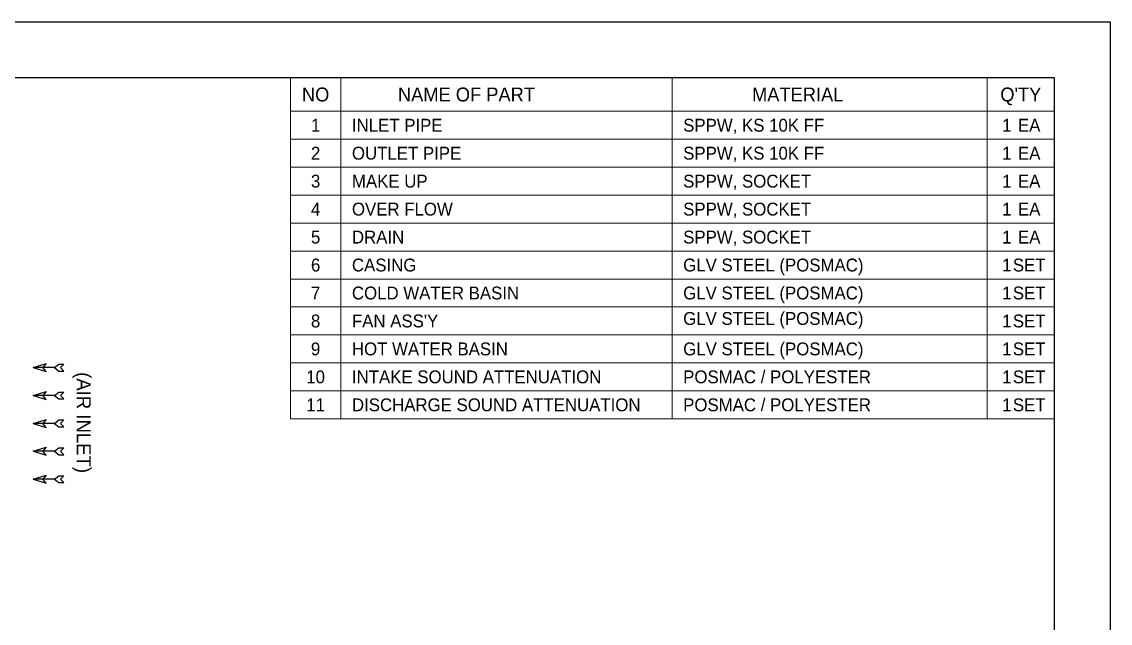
# Model space of a CAD drawing. Header units: millimetres. Extents: x -662642 to 33419, y -141169 to 23423.
# Drawn here: x 19059 to 33419, y 15495 to 23423 of the extents above; entities that cross this region are included whole.
import ezdxf
from ezdxf.enums import TextEntityAlignment as Align

# ---------------------------------------------------------------- set-up
doc = ezdxf.new("R2010")
doc.units = ezdxf.units.MM
for name, color, linetype in [('냉각탑_box', 1, 'Continuous'), ('냉각탑_dim', 1, 'Continuous'), ('냉각탑_form', 1, 'Continuous'), ('냉각탑_text', 3, 'Continuous')]:
    doc.layers.add(name, color=color, linetype=linetype)
doc.styles.add('돋움', font='Dotum.ttf')

# ---------------------------------------------------------------- blocks, each defined once
blk = doc.blocks.new('화살표 IN OUT')
at = {"layer": '냉각탑_dim'}
for p, q in [((-323, 43), (-384, 43)), ((-343, 0), (-384, 43)), ((-384, -43), (-343, 0)), ((-266, 0), (-323, 43)), ((-266, 0), (-323, -43)), ((-266, 0), (0, 0)), ((-163, 50), (-122, 0)), ((0, 0), (-163, 50)), ((-163, -50), (-122, 0)), ((0, 0), (-163, -50)), ((-323, -43), (-384, -43))]:
    blk.add_line(p, q, dxfattribs=at)

msp = doc.modelspace()

# ---------------------------------------------------------------- linework, layer by layer
at = {"layer": 'Defpoints'}
msp.add_lwpolyline([(2452.8, 23423.1), (33418.6, 23423.1), (33418.6, 1525.9), (2452.8, 1525.9)], close=True, dxfattribs=at)
at = {"layer": '냉각탑_box', "lineweight": 20}
for p, q in [((22604.1, 18189.5), (22604.1, 22685.8)), ((22604.1, 22685.8), (32681.3, 22685.8)), ((23267.5, 22685.8), (23267.5, 18189.5)), ((27637.5, 22685.8), (27637.5, 18189.5)), ((31796.8, 22685.8), (31796.8, 18189.5)), ((32681.3, 22685.8), (32681.3, 18926.6)), ((22604.1, 22243.6), (32681.3, 22243.6)), ((22604.1, 21875), (32681.3, 21875)), ((22604.1, 21506.5), (32681.3, 21506.5)), ((22604.1, 21137.9), (32681.3, 21137.9)), ((22604.1, 20769.4), (32681.3, 20769.4)), ((22604.1, 20400.8), (32681.3, 20400.8)), ((22604.1, 20032.3), (32681.3, 20032.3)), ((22604.1, 19663.7), (32681.3, 19663.7)), ((22604.1, 19295.2), (32681.3, 19295.2)), ((32681.3, 18926.6), (22604.1, 18926.6)), ((22604.1, 18558.1), (32681.3, 18558.1)), ((22604.1, 18189.5), (32681.3, 18189.5))]:
    msp.add_line(p, q, dxfattribs=at)
at = {"layer": '냉각탑_form'}
msp.add_lwpolyline([(3190.1, 22685.8), (3190.1, 2263.2), (32681.3, 2263.2), (32681.3, 22685.8)], close=True, dxfattribs=at)

# ---------------------------------------------------------------- block references
at = {"layer": '냉각탑_dim', "lineweight": 20, "xscale": -1.04999997375291, "yscale": 1.04999997374806, "zscale": 1.04999997375}
for p in [(19210.7, 18864.3), (19210.7, 18496.8), (19210.7, 18129.3), (19210.7, 17761.8), (19210.7, 17394.3)]:
    msp.add_blockref('화살표 IN OUT', p, dxfattribs=at)

# ---------------------------------------------------------------- texts
at = {"layer": '냉각탑_text', "lineweight": 20, "style": '돋움'}
for s, height, p in [('NO', 184.27, (22935.8, 22464.7)), ('NAME OF PART', 184.275, (24926, 22464.7)), ('MATERIAL', 184.27, (29295.9, 22464.7)), ("Q'TY", 184.27, (32239.1, 22464.7)), ('1', 169.5, (22935.8, 22059.3)), ('1', 169.5, (32054.8, 22059.3)), ('EA', 169.53, (32349.6, 22059.3)), ('2', 169.5, (22935.8, 21690.8)), ('1', 169.5, (32054.8, 21690.8)), ('EA', 169.53, (32349.6, 21690.8)), ('3', 169.5, (22935.8, 21322.2)), ('1', 169.5, (32054.8, 21322.2)), ('EA', 169.53, (32349.6, 21322.2)), ('4', 169.5, (22935.8, 20953.7)), ('1', 169.5, (32054.8, 20953.7)), ('EA', 169.53, (32349.6, 20953.7)), ('5', 169.5, (22935.8, 20585.1)), ('1', 169.5, (32054.8, 20585.1)), ('EA', 169.53, (32349.6, 20585.1)), ('6', 169.5, (22935.8, 20216.6)), ('1', 169.5, (32054.8, 20216.6)), ('SET', 169.53, (32349.6, 20216.6)), ('7', 169.5, (22935.8, 19848)), ('1', 169.5, (32054.8, 19848)), ('SET', 169.53, (32349.6, 19848)), ('8', 169.5, (22935.8, 19479.5)), ('1', 169.5, (32054.8, 19479.5)), ('SET', 169.53, (32349.6, 19479.5)), ('9', 169.5, (22935.8, 19110.9)), ('1', 169.5, (32054.8, 19110.9)), ('SET', 169.53, (32349.6, 19110.9)), ('10', 169.53, (22935.8, 18742.4)), ('1', 169.5, (32054.8, 18742.4)), ('SET', 169.53, (32349.6, 18742.4)), ('11', 169.53, (22935.8, 18373.8)), ('1', 169.5, (32054.8, 18373.8)), ('SET', 169.53, (32349.6, 18373.8))]:
    msp.add_text(s, height=height, dxfattribs=at).set_placement(p, align=Align.MIDDLE_CENTER)
for s, height, p in [('INLET PIPE', 169.53, (23414.9, 22059.3)), ('SPPW, KS 10K FF', 169.533, (27784.9, 22059.3)), ('OUTLET PIPE', 169.533, (23414.9, 21690.8)), ('SPPW, KS 10K FF', 169.533, (27784.9, 21690.8)), ('MAKE UP', 169.53, (23414.9, 21322.2)), ('SPPW, SOCKET', 169.533, (27784.9, 21322.2)), ('OVER FLOW', 169.53, (23414.9, 20953.7)), ('SPPW, SOCKET', 169.533, (27784.9, 20953.7)), ('DRAIN', 169.53, (23414.9, 20585.1)), ('SPPW, SOCKET', 169.533, (27784.9, 20585.1)), ('CASING', 169.53, (23414.9, 20216.6)), ('GLV STEEL (POSMAC)', 169.533, (27784.9, 20216.6)), ('COLD WATER BASIN', 169.533, (23414.9, 19848)), ('GLV STEEL (POSMAC)', 169.533, (27784.9, 19848)), ("FAN ASS'Y", 169.53, (23414.9, 19479.5)), ('GLV STEEL (POSMAC)', 169.533, (27784.9, 19511.9)), ('HOT WATER BASIN', 169.533, (23414.9, 19110.9)), ('GLV STEEL (POSMAC)', 169.533, (27784.9, 19110.9)), ('INTAKE SOUND ATTENUATION', 169.533, (23414.9, 18742.4)), ('POSMAC / POLYESTER', 169.533, (27784.9, 18742.4)), ('DISCHARGE SOUND ATTENUATION', 169.533, (23414.9, 18373.8)), ('POSMAC / POLYESTER', 169.533, (27784.9, 18373.8))]:
    msp.add_text(s, height=height, dxfattribs=at).set_placement(p, align=Align.MIDDLE_LEFT)
msp.add_text('(AIR INLET)', height=186.667, rotation=270, dxfattribs=at).set_placement((19876.6, 18139.4), align=Align.MIDDLE_CENTER)

doc.saveas('drawing.dxf')
